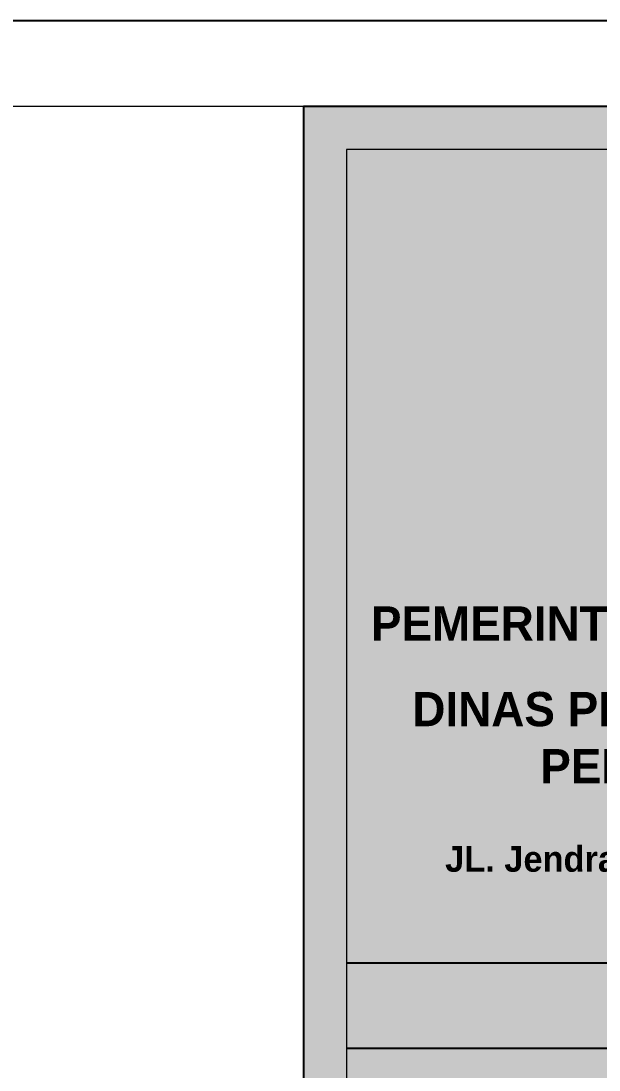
# Model space of a CAD drawing. Header units: centimetres. Extents: x -292707 to 138715, y -53922 to 66277.
# Drawn here: x 35064.5 to 35216.3, y -11947.9 to -11672.2 of the extents above; entities that cross this region are included whole.
import ezdxf
from ezdxf.xclip import XClip

# ---------------------------------------------------------------- set-up
doc = ezdxf.new("R2010")
doc.units = ezdxf.units.CM
doc.header["$XCLIPFRAME"] = 0
for name, color, linetype in [('A-ALINE-1', 91, 'Continuous'), ('A-ALINE-2', 101, 'Continuous'), ('A-ALINE-4', 113, 'Continuous'), ('A-TEXT', 254, 'Continuous')]:
    doc.layers.add(name, color=color, linetype=linetype)
doc.layers.add('A-FILL-1', color=250, linetype='Continuous', lineweight=0, true_color=0x333333)
doc.layers.add('A-FILL-4', color=9, linetype='Continuous', lineweight=0, true_color=0x808080)
doc.layers.add('A-SWING AREA', color=7, linetype='Continuous', lineweight=0, true_color=0xf7f7f7, transparency=0.2)
doc.styles.add('Scale 170', font='GOTHICB.TTF', dxfattribs={"height": 50})

# ---------------------------------------------------------------- blocks, each defined once
blk = doc.blocks.new('hgfhgfh')
at = {"layer": 'A-ALINE-2', "ltscale": 0.14}
blk.add_arc((48104.3, -28947.44), 4890.17, 273.02311, 87.03654, dxfattribs=at)
at = {"layer": 'A-FILL-4', "ltscale": 0.14}
for radius, start, end in [(4890.17, 273.02311, 87.03654), (4885.17, 273.02465, 87.03502), (4763.17, 273.06315, 86.99728), (4758.17, 273.06476, 86.9957)]:
    blk.add_arc((48104.3, -28947.44), radius, start, end, dxfattribs=at)
blk = doc.blocks.new('jhgkjhkjhkjh')
at = {"layer": 'A-SWING AREA', "transparency": 33554457}
h = blk.add_hatch(color=256, dxfattribs=at)
h.dxf.hatch_style = 1
h.paths.add_polyline_path([(-933.611, 931.53), (-881.611, 931.53), (-881.611, 1218.53), (-933.611, 1218.53)])
at = {"layer": 'A-ALINE-1', "ltscale": 0.25}
blk.add_lwpolyline([(-933.611, 931.53), (-881.611, 931.53), (-881.611, 1218.53), (-933.611, 1218.53)], close=True, dxfattribs=at)
at = {"layer": 'A-ALINE-4', "ltscale": 0.25}
for points in [[(-931.111, 1168.53), (-884.111, 1168.53)], [(-931.111, 1163.53), (-884.111, 1163.53)]]:
    blk.add_lwpolyline(points, dxfattribs=at)
at = {"layer": 'A-FILL-1', "ltscale": 0.25}
blk.add_lwpolyline([(-1286.611, 931.53), (-933.611, 931.53), (-933.611, 1218.53), (-1286.611, 1218.53)], close=True, dxfattribs=at)
at = {"layer": 'A-FILL-1'}
blk.add_lwpolyline([(-931.111, 934.03), (-884.111, 934.03), (-884.111, 1216.03), (-931.111, 1216.03)], close=True, dxfattribs=at)
at = {"layer": 'Defpoints'}
blk.add_lwpolyline([(-1296.611, 926.53), (-876.611, 926.53), (-876.611, 1223.53), (-1296.611, 1223.53)], close=True, dxfattribs=at)
at = {"layer": 'A-TEXT', "ltscale": 0.25, "attachment_point": 1, "style": 'Scale 170'}
for s, insert, char_height in [('\\pi1.42303;PEMERINTAH KABUPATEN BATANG', (-931.111, 1189.34), 2), ('\\pi3.84383;DINAS PEKERJAAN UMUN DAN \\P\\pi11.30746;PENATAAN RUANG', (-931.111, 1184.34), 2), ('\\pi5.75664;JL. Jendral Sudirman No.272 Batang', (-931.111, 1175.34), 1.5)]:
    blk.add_mtext_dynamic_manual_height_columns(s, width=47.37767, gutter_width=105, heights=[0], dxfattribs=dict(at, insert=insert, char_height=char_height))

msp = doc.modelspace()

# ---------------------------------------------------------------- block references
ref = msp.add_blockref('hgfhgfh', (-17683.05, 18045.16))
XClip(ref).set_block_clipping_path([(50781.3347949128, -26551.6239092804), (51719.5727609521, -28947.4361751758), (53571.3622669359, -28947.4361751758), (51997.0503859984, -25463.0144404544)])
at = {"layer": 'A-TEXT', "xscale": 4.5, "yscale": 4.5, "zscale": 4.5}
msp.add_blockref('jhgkjhkjhkjh', (39339.98, -17178.1), dxfattribs=at)

doc.saveas('drawing.dxf')
